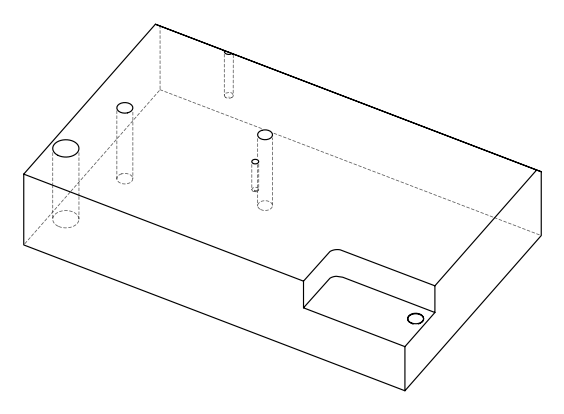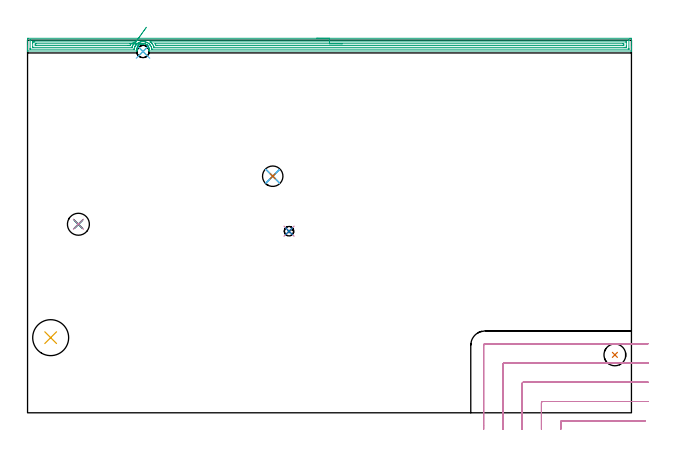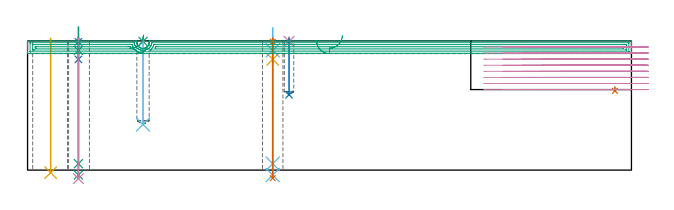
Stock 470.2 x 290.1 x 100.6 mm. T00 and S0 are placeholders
(PLAN: 16 operations, 12 tool changes, 30.3 min)
(1 SPOT_DRILL | STEP1HOLE | NXT0321_9005460120000 | 0.03 min | 4 mm3)
(2 SPOT_DRILL_1 | STEP1HOLE_1 | NXT0321_9005460120000 | 0.03 min | 3 mm3)
(3 SPOT_DRILL_2 | STEP1POCKET | NXT0321_9005460120000 | 0.03 min | 1 mm3)
(4 SPOT_DRILL_3 | STEP1POCKET_2 | NXT0321_9005460120000 | 0.03 min | 1 mm3)
(5 DRILL_BLIND_HOLE_INTO_CENTER | STEP1HOLE | UGT0301_210 | 0.07 min | 894 mm3)
(6 GUN_DRILL_THROUGH_HOLE | STEP1HOLE | UGT0307_007 | 0.56 min | 6947 mm3)
(7 DRILL_TO_ENLARGE_THROUGH_HOLE | STEP1HOLE | UGT0301_241 | 0.44 min | 12078 mm3)
(8 DRILL_BLIND_HOLE_INTO_CENTER_1 | STEP1HOLE_1 | UGT0301_210 | 0.07 min | 894 mm3)
(9 GUN_DRILL_THROUGH_HOLE_1 | STEP1HOLE_1 | UGT0307_007 | 0.57 min | 6954 mm3)
(10 DRILL_TO_ENLARGE_THROUGH_HOLE_1 | STEP1HOLE_1 | UGT0301_242 | 0.44 min | 15200 mm3)
(11 INDEXABLE_INSERT_DRILL_THROUGH_HOLE_FROM_SOLID | STEP1HOLE_2 | NXT0302_027 | 0.42 min | 61877 mm3)
(12 DRILL_BLIND_HOLE_INTO_CENTER_2 | STEP1POCKET | UGT0301_210 | 0.27 min | 4545 mm3)
(13 INDEXABLE_INSERT_DRILL_BLIND_HOLE_FROM_SOLID | STEP1POCKET_1 | NXT0302_005 | 0.02 min | 8757 mm3)
(14 DRILL_BLIND_HOLE_INTO_CENTER_3 | STEP1POCKET_2 | UGT0301_194 | 0.18 min | 1719 mm3)
(15 AREA_MILL | FG_CHAMFER_SURFACE | UGT0205_001 | 15.31 min | 22927 mm3)
(16 MILL_CORNER_NOTCH_RECTANGULAR | CORNER_NOTCH_RECTANGULAR | UGT0201_094 | Follow Part, ap 5, ae 75% | 11.86 min | 292895 mm3)
(TOOL NXT0321_9005460120000 | NC Spot Drill, 142deg, 12mm, Carbide, Uncoated | D12 PA142 FL30 Z2)
(TOOL UGT0301_210 | Twist Drill 9.6 mm | D9.6 PA118 FL84 Z2)
(TOOL UGT0307_007 | Gun Drill 10 mm | D10 PA130 FL24 Z1)
(TOOL UGT0301_241 | Twist Drill 15.9 mm | D15.9 PA118 FL120 Z2)
(TOOL UGT0301_242 | Twist Drill 17.1 mm | D17.1 PA118 FL130 Z2)
(TOOL NXT0302_027 | Index. Insert Drill 28mm [880-D2800L32-05] | D28 PA176 FL140 Z2)
(TOOL NXT0302_005 | Index. Insert Drill 17mm [880-D1700L20-05] | D17 PA176 FL85 Z2)
(TOOL UGT0301_194 | Twist Drill 7.4 mm | D7.4 PA118 FL66 Z2)
(TOOL UGT0205_001 | Chamfer Mill 20 x 3 x 45 deg. | D20 FL50 Z2)
(TOOL UGT0201_094 | End mill 20 mm | D20 FL38 Z4)
(OP 1 SPOT_DRILL)
G17 G21 G94 G90
T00 M6
G54
G17 G0 G90 X190.9 Y184.2 S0 M3
G43 Z110.6 H0
G94 G81 G98 Z99.916 F250. R103.6
G80
M5
M2
(OP 2 SPOT_DRILL_1)
G17 G21 G94 G90
T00 M6
G54
G17 G0 G90 X39.6 Y146.8 S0 M3
G43 Z110.6 H0
G94 G81 G98 Z99.864 F250. R103.6
G80
M5
M2
(OP 3 SPOT_DRILL_2)
G17 G21 G94 G90
T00 M6
G54
G17 G0 G90 X89.9 Y281.3 S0 M3
G43 Z110.6 H0
G94 G81 G98 Z100.187 F250. R103.6
G80
M5
M2
(OP 4 SPOT_DRILL_3)
G17 G21 G94 G90
T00 M6
G54
G17 G0 G90 X203.6 Y141.4 S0 M3
G43 Z110.6 H0
G94 G81 G98 Z100.281 F250. R103.6
G80
M5
M2
(OP 5 DRILL_BLIND_HOLE_INTO_CENTER)
G17 G21 G94 G90
T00 M6
G54
G17 G0 G90 X190.9 Y184.2 S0 M3
G43 Z110.6 H0
G94 G81 G98 Z86.2 F250. R102.6
G80
M5
M2
(OP 6 GUN_DRILL_THROUGH_HOLE)
G17 G21 G94 G90
T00 M6
G54
G17 G0 G90 X190.9 Y184.2 M8
G43 Z110.736 H0
S716 M3
G94 G1 Z93.268 F125. M26
G4 X.084
Z5. F250.
G4 X.084
Z-3.832 F125.
G4 X.084
M5
M9
G0 Z110.736
M2
(OP 7 DRILL_TO_ENLARGE_THROUGH_HOLE)
G17 G21 G94 G90
T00 M6
G54
G17 G0 G90 X190.9 Y184.2 S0 M3
G43 Z110.6 H0
G94 G73 G98 Z-6.277 F250. Q15.268 R102.6
G80
M5
M2
(OP 8 DRILL_BLIND_HOLE_INTO_CENTER_1)
G17 G21 G94 G90
T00 M6
G54
G17 G0 G90 X39.6 Y146.8 S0 M3
G43 Z110.6 H0
G94 G81 G98 Z86.2 F250. R102.6
G80
M5
M2
(OP 9 GUN_DRILL_THROUGH_HOLE_1)
G17 G21 G94 G90
T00 M6
G54
G17 G0 G90 X39.6 Y146.8 M8
G43 Z111.501 H0
S716 M3
G94 G1 Z93.268 F125. M26
G4 X.084
Z5. F250.
G4 X.084
Z-3.832 F125.
G4 X.084
M5
M9
G0 Z111.501
M2
(OP 10 DRILL_TO_ENLARGE_THROUGH_HOLE_1)
G17 G21 G94 G90
T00 M6
G54
G17 G0 G90 X39.6 Y146.8 S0 M3
G43 Z110.6 H0
G94 G73 G98 Z-6.637 F250. Q15.32 R102.6
G80
M5
M2
(OP 11 INDEXABLE_INSERT_DRILL_THROUGH_HOLE_FROM_SOLID)
G17 G21 G94 G90
T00 M6
G54
G17 G0 G90 X18. Y58.5 S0 M3
G43 Z110.6 H1
G94 G81 G98 Z-1.989 F250. R102.6
G80
M5
M2
(OP 12 DRILL_BLIND_HOLE_INTO_CENTER_2)
G17 G21 G94 G90
T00 M6
G54
G17 G0 G90 X89.9 Y281.3 S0 M3
G43 Z110.6 H0
G94 G81 G98 Z35.5 F250. R102.6
G80
M5
M2
(OP 13 INDEXABLE_INSERT_DRILL_BLIND_HOLE_FROM_SOLID)
G17 G21 G94 G90
T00 M6
G54
G17 G0 G90 X457.3 Y45.1 S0 M3
G43 Z110.6 H1
G94 G81 G98 Z61.7 F250. R64.7
G80
M5
M2
(OP 14 DRILL_BLIND_HOLE_INTO_CENTER_3)
G17 G21 G94 G90
T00 M6
G54
G17 G0 G90 X203.6 Y141.4 S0 M3
G43 Z110.6 H0
G94 G81 G98 Z58.7 F250. R102.6
G80
M5
M2
(OP 15 AREA_MILL)
G17 G21 G94 G90
T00 M6
G54
G17 G0 G90 X225.1 Y291.6 S1061 M3
G43 Z110.6 H0
Z100.7
G94 G1 X225.138 Z99.828 F250.
X225.252 Z98.963
X225.441 Z98.112
X225.703 Z97.28
X226.037 Z96.474
X226.44 Z95.7
X226.908 Z94.964
X227.44 Z94.272
X228.029 Z93.629
X228.672 Z93.039
X229.364 Z92.508
X230.1 Z92.04
X230.874 Z91.637
X231.68 Z91.303
X232.512 Z91.041
X233.363 Z90.852
X234.228 Z90.738
X235.1 Z90.7
X469.06
X469.583 Y291.599 Z90.701
X470.1 Y291.595 Z90.703
X470.192 Y291.592 Z90.706
X470.2 Y291.081 Z91.216
Y284.877 Z97.417
Y284.329 Z97.968
Y283.991 Z98.305
Y283.443 Z98.853
Y283.105 Z99.19
Y282.429 Z99.87
Y282.095 Z100.204
Y281.729 Z100.562
X470.191 Y281.703 Z100.588
X470.03 Y281.7 Z100.6
X94.857
X94.583 Y281.704 Z100.59
X94.589 Y281.745 Z100.55
X94.621 Y281.937 Z100.36
X94.651 Y282.132 Z100.165
X94.681 Y282.506 Z99.792
X94.686 Y282.947 Z99.351
X94.653 Y283.387 Z98.911
X94.576 Y283.83 Z98.468
X94.536 Y283.991 Z98.306
X94.468 Y284.269 Z98.031
X94.287 Y284.717 Z97.583
X94.209 Y284.877 Z97.422
X94.075 Y285.15 Z97.15
X93.967 Y285.321 Z96.979
X93.838 Y285.524 Z96.774
X93.661 Y285.764 Z96.531
X93.574 Y285.884 Z96.413
X93.517 Y285.947 Z96.35
X93.442 Y286.029 Z96.267
X93.219 Y286.246 Z96.053
X93.105 Y286.355 Z95.941
X93.076 Y286.383 Z95.914
X92.945 Y286.491 Z95.809
X92.921 Y286.51 Z95.79
X92.747 Y286.65 Z95.647
X92.681 Y286.703 Z95.593
X92.37 Y286.911 Z95.387
X92.084 Y287.065 Z95.231
X91.788 Y287.204 Z95.095
X91.781 Y287.207 Z95.092
X91.346 Y287.364 Z94.932
X90.896 Y287.482 Z94.811
X90.837 Y287.491 Z94.8
X90.625 Y287.53 Z94.767
X90.592 Y287.536 Z94.762
X90.451 Y287.56 Z94.737
X90.39 Y287.565 Z94.729
X90.227 Y287.583 Z94.714
X90.003 Y287.597 Z94.702
X89.812 Y287.596 Z94.701
X89.778 Y287.597 Z94.702
X89.555 Y287.58 Z94.718
X89.348 Y287.553 Z94.741
X89.202 Y287.536 Z94.762
X89.11 Y287.524 Z94.773
X88.66 Y287.424 Z94.873
X88.217 Y287.285 Z95.014
X87.817 Y287.111 Z95.187
X87.711 Y287.056 Z95.241
X87.47 Y286.934 Z95.366
X87.427 Y286.912 Z95.388
X87.324 Y286.847 Z95.453
X87.227 Y286.779 Z95.52
X87.087 Y286.68 Z95.617
X86.858 Y286.505 Z95.794
X86.64 Y286.316 Z95.983
X86.431 Y286.115 Z96.185
X86.356 Y286.031 Z96.269
X86.192 Y285.823 Z96.475
X86.146 Y285.764 Z96.532
X86.073 Y285.672 Z96.626
X86.018 Y285.602 Z96.696
X85.891 Y285.407 Z96.891
X85.836 Y285.321 Z96.975
X85.775 Y285.228 Z97.071
X85.725 Y285.15 Z97.149
X85.649 Y285.005 Z97.294
X85.582 Y284.877 Z97.418
X85.538 Y284.795 Z97.502
X85.342 Y284.268 Z98.03
X85.268 Y283.991 Z98.304
X85.224 Y283.829 Z98.467
X85.147 Y283.387 Z98.911
X85.126 Y283.105 Z99.193
X85.114 Y282.947 Z99.352
X85.116 Y282.766 Z99.534
X85.119 Y282.507 Z99.793
X85.173 Y282.03 Z100.269
X85.185 Y281.925 Z100.372
X85.221 Y281.732 Z100.56
X85.218 Y281.703 Z100.589
X85.031 Y281.7 Z100.6
X0.17
X0.01 Y281.702 Z100.588
X0.007 Y281.727 Z100.564
X0. Y282.095 Z100.204
Y282.429 Z99.87
Y283.105 Z99.19
Y284.329 Z97.968
Y284.877 Z97.417
Y285.49 Z96.806
Y290.807 Z91.49
X0.003 Y291.081 Z91.216
X0.008 Y291.592 Z90.706
X0.099 Y291.595 Z90.703
X0.617 Y291.6 Z90.7
X235.1
Y290.186 Z92.114
X467.797
X468.019 Y290.185 Z92.115
X468.125 Y290.182 Z92.118
X468.176 Y290.179 Z92.121
X468.19 Y290.175 Z92.125
X468.192 Y290.158 Z92.142
X468.197 Y290.049 Z92.251
X468.2 Y289.795 Z92.505
Y283.591 Z98.709
X468.195 Y283.191 Z99.109
X468.192 Y283.138 Z99.162
X468.188 Y283.12 Z99.18
X468.182 Y283.119 Z99.181
X468.128 Y283.116 Z99.184
X468.018 Y283.115 Z99.185
X467.797 Y283.114 Z99.186
X96.866 Y283.115 Z99.185
X96.759 Y283.116 Z99.184
X96.707 Y283.119 Z99.181
X96.688 Y283.121 Z99.179
X96.684 Y283.139 Z99.161
X96.667 Y283.266 Z99.034
X96.63 Y283.562 Z98.738
X96.553 Y283.991 Z98.309
X96.364 Y284.712 Z97.588
X96.299 Y284.877 Z97.423
X96.197 Y285.128 Z97.172
X95.867 Y285.764 Z96.536
X95.647 Y286.111 Z96.189
X95.303 Y286.589 Z95.711
X95.248 Y286.65 Z95.65
X94.831 Y287.072 Z95.228
X94.614 Y287.277 Z95.023
X94.41 Y287.451 Z94.849
X94.303 Y287.536 Z94.764
X94.066 Y287.715 Z94.585
X93.845 Y287.863 Z94.437
X93.517 Y288.064 Z94.236
X93.283 Y288.19 Z94.11
X92.789 Y288.423 Z93.877
X92.624 Y288.489 Z93.811
X92.517 Y288.528 Z93.772
X92.037 Y288.685 Z93.615
X91.73 Y288.768 Z93.532
X91.523 Y288.821 Z93.479
X91.281 Y288.868 Z93.432
X90.837 Y288.942 Z93.358
X90.261 Y288.994 Z93.306
X90.098 Y289.003 Z93.297
X89.944 Y289.005 Z93.295
X89.649 Y289.001 Z93.299
X89.376 Y288.986 Z93.314
X89.273 Y288.978 Z93.322
X89.166 Y288.966 Z93.334
X89.05 Y288.951 Z93.349
X88.586 Y288.883 Z93.417
X88.157 Y288.789 Z93.511
X87.863 Y288.715 Z93.585
X87.264 Y288.521 Z93.779
X87.192 Y288.494 Z93.806
X87.02 Y288.423 Z93.877
X86.577 Y288.218 Z94.082
X86.494 Y288.177 Z94.123
X86.371 Y288.111 Z94.189
X86.004 Y287.9 Z94.4
X85.478 Y287.534 Z94.766
X85.005 Y287.119 Z95.181
X84.867 Y286.987 Z95.313
X84.584 Y286.686 Z95.614
X84.568 Y286.666 Z95.634
X84.555 Y286.65 Z95.65
X84.188 Y286.157 Z96.143
X83.933 Y285.764 Z96.536
X83.844 Y285.612 Z96.688
X83.691 Y285.332 Z96.968
X83.556 Y285.011 Z97.289
X83.506 Y284.877 Z97.423
X83.401 Y284.581 Z97.719
X83.335 Y284.344 Z97.956
X83.247 Y283.991 Z98.309
X83.181 Y283.611 Z98.689
X83.139 Y283.315 Z98.985
X83.115 Y283.132 Z99.168
X83.018 Y283.121 Z99.179
X82.798 Y283.115 Z99.185
X82.788 Y283.114 Z99.186
X2.403
X2.181 Y283.115 Z99.185
X2.075 Y283.118 Z99.182
X2.024 Y283.121 Z99.179
X2.01 Y283.125 Z99.175
X2.008 Y283.142 Z99.158
X2.003 Y283.251 Z99.049
X2. Y283.505 Z98.795
Y289.709 Z92.591
X2.004 Y290.109 Z92.191
X2.008 Y290.162 Z92.138
X2.012 Y290.18 Z92.12
X2.018 Y290.181 Z92.119
X2.072 Y290.184 Z92.116
X2.182 Y290.185 Z92.115
X2.403 Y290.186 Z92.114
X235.1
Y288.772 Z93.528
X466.01 Y288.771 Z93.529
X466.127 Y288.77 Z93.53
X466.169 Y288.767 Z93.533
X466.185 Y288.766 Z93.534
X466.19 Y288.736 Z93.564
X466.195 Y288.611 Z93.689
X466.199 Y288.423 Z93.877
X466.2 Y285.575 Z96.725
X466.196 Y284.877 Z97.423
X466.192 Y284.697 Z97.603
X466.177 Y284.535 Z97.765
X466.01 Y284.534 Z97.766
X465.467 Y284.53 Z97.77
X465.117 Y284.529 Z97.771
X464.575 Y284.528 Z97.772
X98.876 Y284.529 Z97.771
X98.525 Y284.532 Z97.768
X98.479 Y284.534 Z97.766
X98.463 Y284.537 Z97.763
X98.457 Y284.55 Z97.75
X98.434 Y284.613 Z97.687
X98.352 Y284.877 Z97.423
X98.249 Y285.182 Z97.118
X98.023 Y285.724 Z96.576
X98.003 Y285.764 Z96.536
X97.983 Y285.803 Z96.497
X97.682 Y286.358 Z95.942
X97.497 Y286.65 Z95.65
X97.09 Y287.219 Z95.081
X96.81 Y287.536 Z94.764
X96.197 Y288.143 Z94.157
X95.863 Y288.423 Z93.877
X95.456 Y288.752 Z93.548
X95.439 Y288.767 Z93.533
X95.447 Y288.768 Z93.532
X95.493 Y288.769 Z93.531
X95.845 Y288.771 Z93.529
X96.197 Y288.772 Z93.528
X235.1
Y287.357 Z94.943
X463.511
X464.097 Y287.352 Z94.948
X464.16 Y287.351 Z94.95
X464.19 Y287.342 Z94.958
X464.192 Y287.295 Z95.005
X464.196 Y287.088 Z95.212
X464.2 Y286.673 Z95.627
Y286.65 Z95.65
X464.196 Y286.219 Z96.081
X464.192 Y286.003 Z96.297
X464.19 Y285.955 Z96.345
X464.144 Y285.95 Z96.35
X464.039 Y285.947 Z96.353
X463.33 Y285.943 Z96.357
X463.15
X100.663
X100.482 Y285.944 Z96.356
X100.127 Y285.948 Z96.352
X100.044 Y285.95 Z96.35
X99.564 Y286.854 Z95.446
X99.338 Y287.223 Z95.077
X99.259 Y287.354 Z94.946
X99.28 Y287.356 Z94.944
X99.77 Y287.357 Z94.943
X235.1
X235.972 Z94.981
X236.836 Z95.094
X237.688 Z95.283
X238.52 Z95.546
X239.326 Z95.879
X240.1 Z96.282
X240.836 Z96.751
X241.528 Z97.282
X242.171 Z97.871
X242.76 Z98.515
X243.291 Z99.207
X243.76 Z99.943
X244.163 Z100.716
X244.497 Z101.522
X244.759 Z102.354
X244.948 Z103.206
X245.062 Z104.071
X245.1 Z104.943
G0 Z110.6
X92.534 Y300.196
Z94.989
G1 X92.196 Y299.726 Z94.336
X91.827 Y299.211 Z93.737
X91.429 Y298.655 Z93.195
X91.004 Y298.063 Z92.715
X90.557 Y297.44 Z92.3
X90.09 Y296.789 Z91.953
X89.608 Y296.117 Z91.678
X89.113 Y295.427 Z91.476
X88.61 Y294.726 Z91.348
X88.103 Y294.018 Z91.297
X87.594 Y293.309 Z91.321
X87.089 Y292.605 Z91.421
X86.591 Y291.911 Z91.596
X86.104 Y291.231 Z91.846
X85.631 Y290.572 Z92.167
X85.177 Y289.938 Z92.557
X84.743 Y289.335 Z93.014
X84.335 Y288.766 Z93.534
X84.295 Y288.709 Z93.591
X83.931 Y288.423 Z93.877
X83.8 Y288.315 Z93.985
X83.691 Y288.222 Z94.078
X83.329 Y287.895 Z94.405
X82.985 Y287.536 Z94.764
X82.896 Y287.438 Z94.862
X82.798 Y287.321 Z94.979
X82.509 Y286.936 Z95.364
X82.307 Y286.65 Z95.65
X82.15 Y286.406 Z95.894
X81.904 Y285.996 Z96.304
X81.826 Y285.842 Z96.458
X81.791 Y285.764 Z96.536
X81.567 Y285.212 Z97.088
X81.446 Y284.877 Z97.423
X81.341 Y284.55 Z97.75
X81.333 Y284.535 Z97.765
X81.318 Y284.533 Z97.767
X81.275 Y284.53 Z97.77
X81.187 Y284.529 Z97.771
X81.011 Z97.772
X4.19 Z97.771
X4.073 Y284.531 Z97.769
X4.031 Y284.533 Z97.767
X4.015 Y284.534 Z97.766
X4.01 Y284.564 Z97.736
X4.005 Y284.689 Z97.611
X4.001 Y284.877 Z97.423
X4. Y287.725 Z94.575
X4.004 Y288.423 Z93.877
X4.008 Y288.603 Z93.697
X4.023 Y288.765 Z93.535
X4.19 Y288.767 Z93.533
X4.732 Y288.771 Z93.529
X5.083
X5.625 Y288.772 Z93.528
X83.691 Y288.771 Z93.529
X84.234 Y288.77 Z93.53
X84.335 Y288.766 Z93.534
X80.542 Y287.346 Z94.954
X80.455 Y287.202 Z95.098
X80.119 Y286.649 Z95.651
X79.896 Y286.217 Z96.083
X79.815 Y286.064 Z96.236
X79.752 Y285.95 Z96.35
X79.581 Y285.947 Z96.353
X79.225 Y285.944 Z96.356
X79.044 Y285.943 Z96.357
X78.331
X6.689
X6.103 Y285.948 Z96.352
X6.04 Y285.95 Z96.35
X6.01 Y285.958 Z96.342
X6.008 Y286.005 Z96.295
X6.004 Y286.212 Z96.088
X6. Y286.627 Z95.673
Y286.65 Z95.65
X6.004 Y287.081 Z95.219
X6.008 Y287.297 Z95.003
X6.01 Y287.345 Z94.955
X6.056 Y287.35 Z94.95
X6.161 Y287.353 Z94.947
X6.87 Y287.357 Z94.943
X7.05
X79.405
X80.118 Y287.355 Z94.945
X80.302 Y287.353 Z94.947
X80.542 Y287.346 Z94.954
X81.412 Y287.321 Z95.017
X82.273 Y287.296 Z95.156
X83.118 Y287.272 Z95.369
X83.942 Y287.248 Z95.655
X84.738 Y287.225 Z96.012
X85.499 Y287.204 Z96.437
X86.221 Y287.183 Z96.926
X86.897 Y287.163 Z97.477
X87.523 Y287.145 Z98.085
X88.093 Y287.129 Z98.745
X88.604 Y287.114 Z99.452
X89.051 Y287.101 Z100.201
X89.432 Y287.09 Z100.986
X89.742 Y287.081 Z101.801
X89.98 Y287.074 Z102.64
X90.144 Y287.07 Z103.497
X90.233 Y287.067 Z104.365
X90.246 Z105.237
G0 Z110.6
M5
M2
(OP 16 MILL_CORNER_NOTCH_RECTANGULAR)
G17 G21 G94 G90
T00 M6
G54
G17 G0 G90 X481.046 Y-6.2 S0 M3
G43 Z110.6 H0
Z95.862
G94 G1 X478.046 F250.
X416.094 F500.
G3 X415.1 Y-7.194 R1.
G1 Y-10.
Y-13. F250.
G0 Z110.6
X483.2 Y8.8
Z95.862
G1 X480.2
X401.094 F500.
G3 X400.1 Y7.806 R1.
G1 Y-10.
Y-13. F250.
G0 Z110.6
X483.2 Y23.8
Z95.862
G1 X480.2
X386.095 F500.
G3 X385.1 Y22.805 R1.
G1 Y-10.
Y-13. F250.
G0 Z110.6
X483.2 Y38.8
Z95.862
G1 X480.2
X371.095 F500.
G3 X370.1 Y37.805 R1.
G1 Y-10.
Y-13. F250.
G0 Z110.6
X483.2 Y53.8
Z95.862
G1 X480.2
X356.4 F500.
G3 X355.1 Y52.5 R1.3
G1 Y-10.
Y-13. F250.
G0 Z110.6
X481.046 Y-6.2
Z91.125
G1 X478.046
X416.094 F500.
G3 X415.1 Y-7.194 R1.
G1 Y-10.
Y-13. F250.
G0 Z110.6
X483.2 Y8.8
Z91.125
G1 X480.2
X401.094 F500.
G3 X400.1 Y7.806 R1.
G1 Y-10.
Y-13. F250.
G0 Z110.6
X483.2 Y23.8
Z91.125
G1 X480.2
X386.095 F500.
G3 X385.1 Y22.805 R1.
G1 Y-10.
Y-13. F250.
G0 Z110.6
X483.2 Y38.8
Z91.125
G1 X480.2
X371.095 F500.
G3 X370.1 Y37.805 R1.
G1 Y-10.
Y-13. F250.
G0 Z110.6
X483.2 Y53.8
Z91.125
G1 X480.2
X356.4 F500.
G3 X355.1 Y52.5 R1.3
G1 Y-10.
Y-13. F250.
G0 Z110.6
X481.046 Y-6.2
Z86.387
G1 X478.046
X416.094 F500.
G3 X415.1 Y-7.194 R1.
G1 Y-10.
Y-13. F250.
G0 Z110.6
X483.2 Y8.8
Z86.387
G1 X480.2
X401.094 F500.
G3 X400.1 Y7.806 R1.
G1 Y-10.
Y-13. F250.
G0 Z110.6
X483.2 Y23.8
Z86.387
G1 X480.2
X386.095 F500.
G3 X385.1 Y22.805 R1.
G1 Y-10.
Y-13. F250.
G0 Z110.6
X483.2 Y38.8
Z86.387
G1 X480.2
X371.095 F500.
G3 X370.1 Y37.805 R1.
G1 Y-10.
Y-13. F250.
G0 Z110.6
X483.2 Y53.8
Z86.387
G1 X480.2
X356.4 F500.
G3 X355.1 Y52.5 R1.3
G1 Y-10.
Y-13. F250.
G0 Z110.6
X481.046 Y-6.2
Z81.65
G1 X478.046
X416.094 F500.
G3 X415.1 Y-7.194 R1.
G1 Y-10.
Y-13. F250.
G0 Z110.6
X483.2 Y8.8
Z81.65
G1 X480.2
X401.094 F500.
G3 X400.1 Y7.806 R1.
G1 Y-10.
Y-13. F250.
G0 Z110.6
X483.2 Y23.8
Z81.65
G1 X480.2
X386.095 F500.
G3 X385.1 Y22.805 R1.
G1 Y-10.
Y-13. F250.
G0 Z110.6
X483.2 Y38.8
Z81.65
G1 X480.2
X371.095 F500.
G3 X370.1 Y37.805 R1.
G1 Y-10.
Y-13. F250.
G0 Z110.6
X483.2 Y53.8
Z81.65
G1 X480.2
X356.4 F500.
G3 X355.1 Y52.5 R1.3
G1 Y-10.
Y-13. F250.
G0 Z110.6
X481.046 Y-6.2
Z76.912
G1 X478.046
X416.094 F500.
G3 X415.1 Y-7.194 R1.
G1 Y-10.
Y-13. F250.
G0 Z110.6
X483.2 Y8.8
Z76.912
G1 X480.2
X401.094 F500.
G3 X400.1 Y7.806 R1.
G1 Y-10.
Y-13. F250.
G0 Z110.6
X483.2 Y23.8
Z76.912
G1 X480.2
X386.095 F500.
G3 X385.1 Y22.805 R1.
G1 Y-10.
Y-13. F250.
G0 Z110.6
X483.2 Y38.8
Z76.912
G1 X480.2
X371.095 F500.
G3 X370.1 Y37.805 R1.
G1 Y-10.
Y-13. F250.
G0 Z110.6
X483.2 Y53.8
Z76.912
G1 X480.2
X356.4 F500.
G3 X355.1 Y52.5 R1.3
G1 Y-10.
Y-13. F250.
G0 Z110.6
X481.046 Y-6.2
Z72.175
G1 X478.046
X416.094 F500.
G3 X415.1 Y-7.194 R1.
G1 Y-10.
Y-13. F250.
G0 Z110.6
X483.2 Y8.8
Z72.175
G1 X480.2
X401.094 F500.
G3 X400.1 Y7.806 R1.
G1 Y-10.
Y-13. F250.
G0 Z110.6
X483.2 Y23.8
Z72.175
G1 X480.2
X386.095 F500.
G3 X385.1 Y22.805 R1.
G1 Y-10.
Y-13. F250.
G0 Z110.6
X483.2 Y38.8
Z72.175
G1 X480.2
X371.095 F500.
G3 X370.1 Y37.805 R1.
G1 Y-10.
Y-13. F250.
G0 Z110.6
X483.2 Y53.8
Z72.175
G1 X480.2
X356.4 F500.
G3 X355.1 Y52.5 R1.3
G1 Y-10.
Y-13. F250.
G0 Z110.6
X481.046 Y-6.2
Z67.437
G1 X478.046
X416.094 F500.
G3 X415.1 Y-7.194 R1.
G1 Y-10.
Y-13. F250.
G0 Z110.6
X483.2 Y8.8
Z67.437
G1 X480.2
X401.094 F500.
G3 X400.1 Y7.806 R1.
G1 Y-10.
Y-13. F250.
G0 Z110.6
X483.2 Y23.8
Z67.437
G1 X480.2
X386.095 F500.
G3 X385.1 Y22.805 R1.
G1 Y-10.
Y-13. F250.
G0 Z110.6
X483.2 Y38.8
Z67.437
G1 X480.2
X371.095 F500.
G3 X370.1 Y37.805 R1.
G1 Y-10.
Y-13. F250.
G0 Z110.6
X483.2 Y53.8
Z67.437
G1 X480.2
X356.4 F500.
G3 X355.1 Y52.5 R1.3
G1 Y-10.
Y-13. F250.
G0 Z110.6
X481.046 Y-6.2
Z62.7
G1 X478.046
X416.094 F500.
G3 X415.1 Y-7.194 R1.
G1 Y-10.
Y-13. F250.
G0 Z110.6
X483.2 Y8.8
Z62.7
G1 X480.2
X401.094 F500.
G3 X400.1 Y7.806 R1.
G1 Y-10.
Y-13. F250.
G0 Z110.6
X483.2 Y23.8
Z62.7
G1 X480.2
X386.095 F500.
G3 X385.1 Y22.805 R1.
G1 Y-10.
Y-13. F250.
G0 Z110.6
X483.2 Y38.8
Z62.7
G1 X480.2
X371.095 F500.
G3 X370.1 Y37.805 R1.
G1 Y-10.
Y-13. F250.
G0 Z110.6
X483.2 Y53.8
Z62.7
G1 X480.2
X356.4 F500.
G3 X355.1 Y52.5 R1.3
G1 Y-10.
Y-13. F250.
G0 Z110.6
M5
M2
